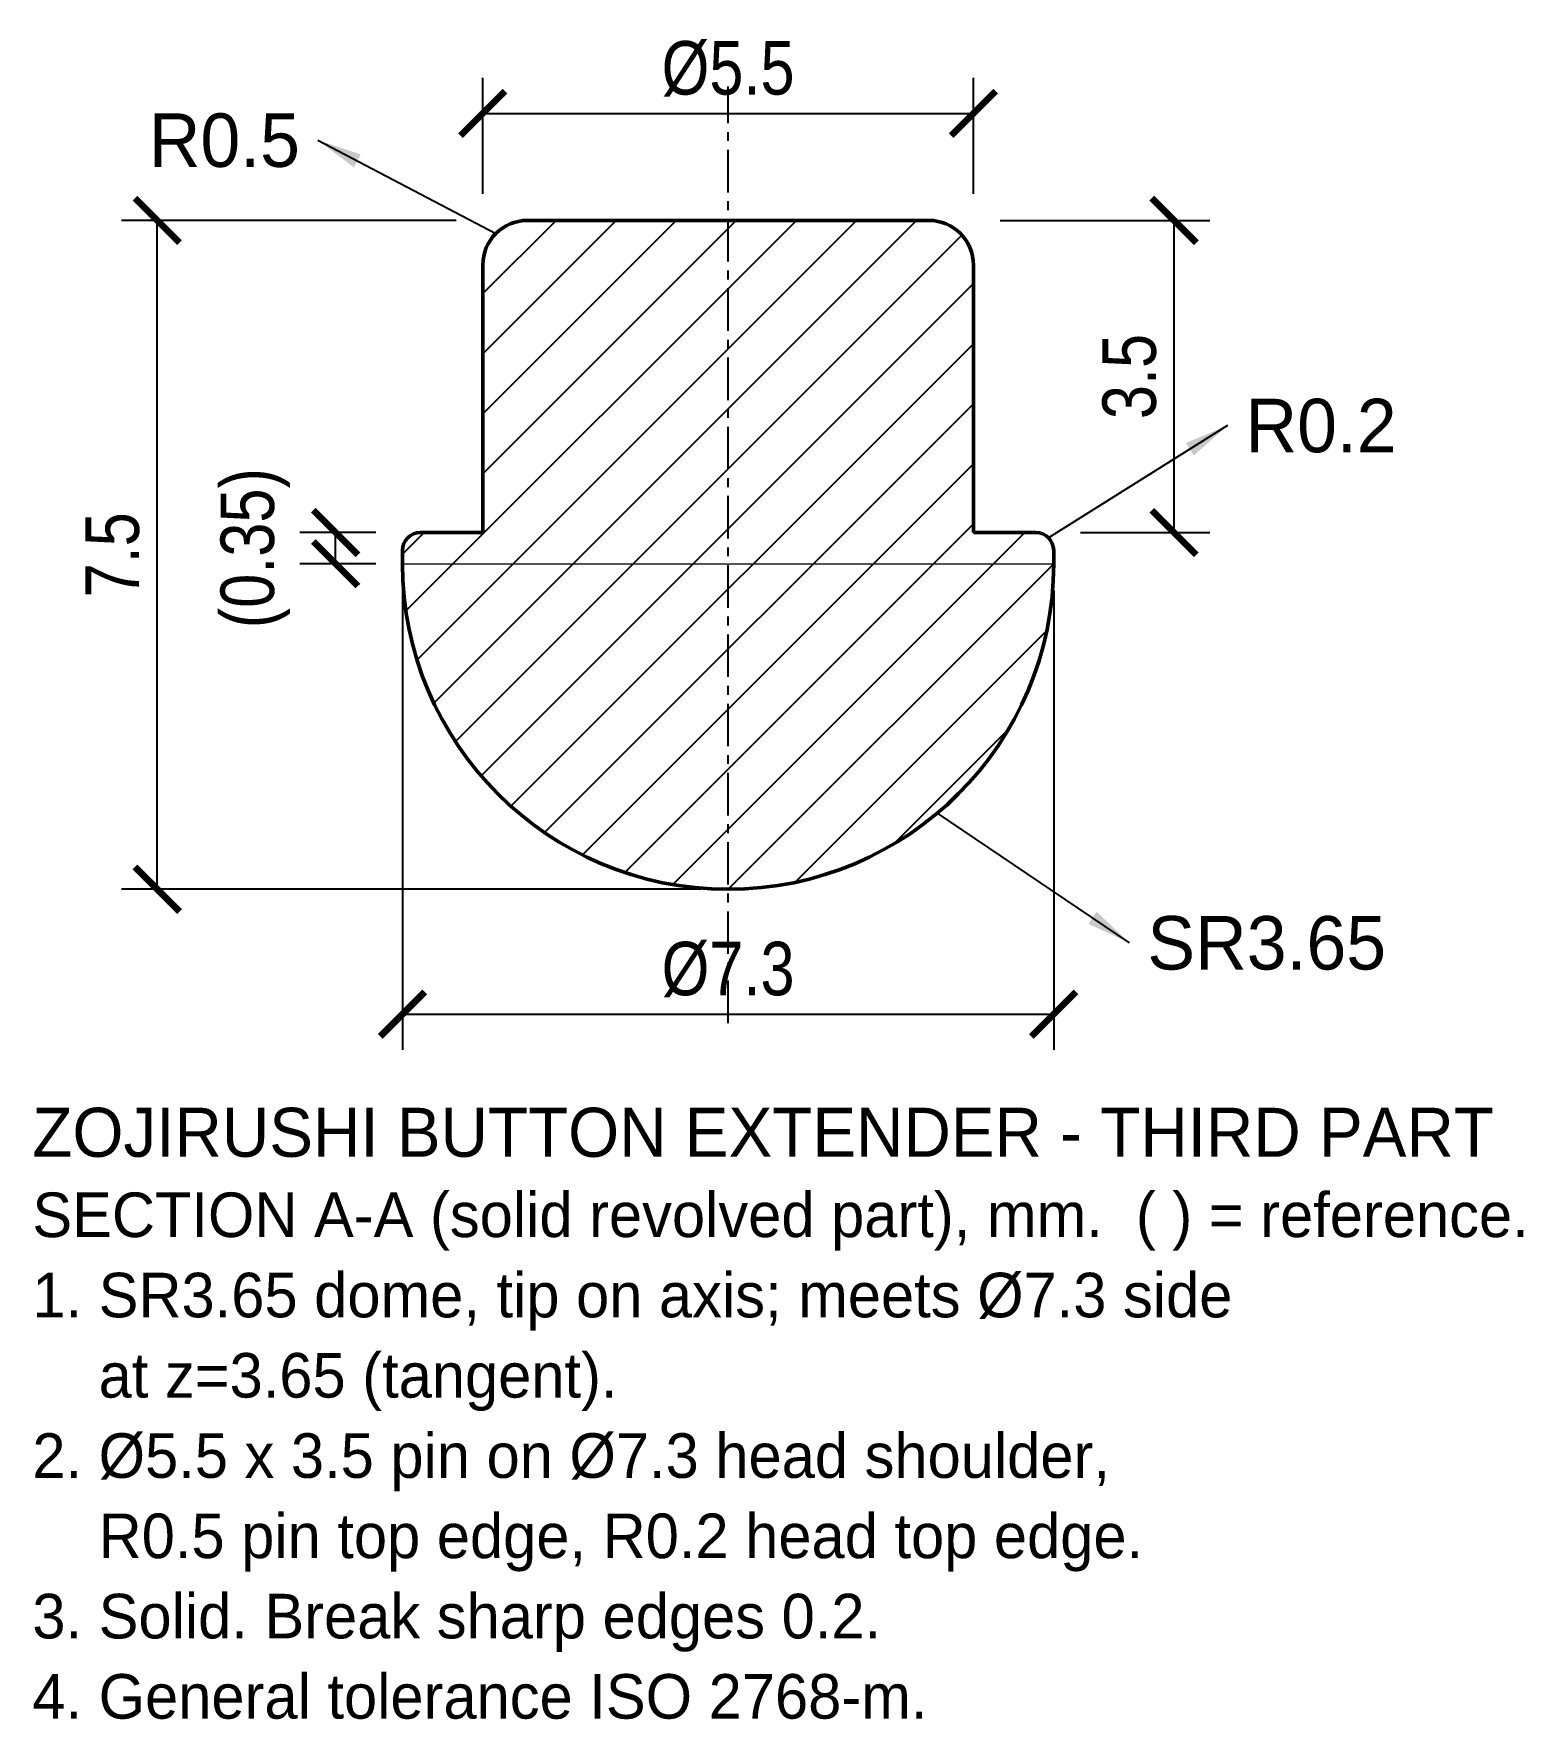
# Model space of a CAD drawing. Header units: millimetres. Extents: x -7.8 to 8.9, y -9.3 to 9.6.
import ezdxf
from ezdxf.enums import TextEntityAlignment as Align

# ---------------------------------------------------------------- set-up
doc = ezdxf.new("R2010")
doc.units = ezdxf.units.MM
doc.header["$LTSCALE"] = 0.15
doc.linetypes.add('CENTER', pattern=[5.08, 3.175, -0.635, 0.635, -0.635])
for name, color, linetype in [('CENTER', 1, 'CENTER'), ('DIM', 5, 'CONTINUOUS'), ('HATCH', 8, 'CONTINUOUS'), ('TEXT', 7, 'CONTINUOUS')]:
    doc.layers.add(name, color=color, linetype=linetype)
doc.layers.add('OUTLINE', color=7, linetype='CONTINUOUS', lineweight=50)
doc.styles.add('OpenSansCondensed-Light', font='OpenSansCondensed-Light.ttf')
doc.dimstyles.new('THIRD', dxfattribs={"dimtxt": 0.6, "dimasz": 0.5, "dimexe": 0.4, "dimexo": 0.3, "dimgap": 0.2, "dimtad": 1, "dimdsep": 46, "dimtxsty": 'OpenSansCondensed-Light', "dimblk": 'ARCHTICK', "dimcen": 2.5, "dimclrd": 5, "dimclre": 5, "dimclrt": 5, "dimazin": 3, "dimtfac": 0.5, "dimtmove": 2, "dimatfit": 3})

# ---------------------------------------------------------------- blocks, each defined once
blk = doc.blocks.new('_ARCHTICK')
at = {"color": 0, "linetype": 'BYBLOCK', "const_width": 0.15}
blk.add_lwpolyline([(-0.5, -0.5), (0.5, 0.5)], dxfattribs=at)

msp = doc.modelspace()

# ---------------------------------------------------------------- hatches: boundary and pattern name
at = {"layer": 'HATCH'}
h = msp.add_hatch(dxfattribs=at)
h.set_pattern_fill('ANSI31', scale=0.15)
h.paths.add_polyline_path([(0, 0), (0.179, 0.004), (0.358, 0.018), (0.536, 0.04), (0.712, 0.07), (0.887, 0.109), (1.06, 0.157), (1.23, 0.213), (1.397, 0.278), (1.561, 0.35), (1.721, 0.431), (1.876, 0.519), (2.028, 0.615), (2.174, 0.718), (2.316, 0.829), (2.451, 0.946), (2.581, 1.069), (2.704, 1.199), (2.821, 1.334), (2.932, 1.476), (3.035, 1.622), (3.131, 1.774), (3.219, 1.929), (3.3, 2.089), (3.372, 2.253), (3.437, 2.42), (3.493, 2.59), (3.541, 2.763), (3.58, 2.938), (3.61, 3.114), (3.632, 3.292), (3.646, 3.471), (3.65, 3.65), (3.65, 3.8), (3.65, 3.81), (3.649, 3.82), (3.648, 3.829), (3.646, 3.839), (3.644, 3.849), (3.641, 3.858), (3.638, 3.867), (3.635, 3.877), (3.631, 3.886), (3.626, 3.894), (3.622, 3.903), (3.616, 3.911), (3.611, 3.919), (3.605, 3.927), (3.598, 3.934), (3.591, 3.941), (3.584, 3.948), (3.577, 3.955), (3.569, 3.961), (3.561, 3.966), (3.553, 3.972), (3.544, 3.976), (3.536, 3.981), (3.527, 3.985), (3.517, 3.988), (3.508, 3.991), (3.499, 3.994), (3.489, 3.996), (3.479, 3.998), (3.47, 3.999), (3.46, 4), (3.45, 4), (2.75, 4), (2.75, 7), (2.749, 7.025), (2.748, 7.049), (2.745, 7.073), (2.74, 7.098), (2.735, 7.121), (2.728, 7.145), (2.721, 7.168), (2.712, 7.191), (2.702, 7.214), (2.691, 7.236), (2.679, 7.257), (2.666, 7.278), (2.652, 7.298), (2.637, 7.317), (2.62, 7.336), (2.604, 7.354), (2.586, 7.37), (2.567, 7.387), (2.548, 7.402), (2.528, 7.416), (2.507, 7.429), (2.486, 7.441), (2.464, 7.452), (2.441, 7.462), (2.418, 7.471), (2.395, 7.478), (2.371, 7.485), (2.348, 7.49), (2.323, 7.495), (2.299, 7.498), (2.275, 7.499), (2.25, 7.5), (0, 7.5), (-2.25, 7.5), (-2.275, 7.499), (-2.299, 7.498), (-2.323, 7.495), (-2.348, 7.49), (-2.371, 7.485), (-2.395, 7.478), (-2.418, 7.471), (-2.441, 7.462), (-2.464, 7.452), (-2.486, 7.441), (-2.507, 7.429), (-2.528, 7.416), (-2.548, 7.402), (-2.567, 7.387), (-2.586, 7.37), (-2.604, 7.354), (-2.62, 7.336), (-2.637, 7.317), (-2.652, 7.298), (-2.666, 7.278), (-2.679, 7.257), (-2.691, 7.236), (-2.702, 7.214), (-2.712, 7.191), (-2.721, 7.168), (-2.728, 7.145), (-2.735, 7.121), (-2.74, 7.098), (-2.745, 7.073), (-2.748, 7.049), (-2.749, 7.025), (-2.75, 7), (-2.75, 4), (-3.45, 4), (-3.46, 4), (-3.47, 3.999), (-3.479, 3.998), (-3.489, 3.996), (-3.499, 3.994), (-3.508, 3.991), (-3.517, 3.988), (-3.527, 3.985), (-3.536, 3.981), (-3.544, 3.976), (-3.553, 3.972), (-3.561, 3.966), (-3.569, 3.961), (-3.577, 3.955), (-3.584, 3.948), (-3.591, 3.941), (-3.598, 3.934), (-3.605, 3.927), (-3.611, 3.919), (-3.616, 3.911), (-3.622, 3.903), (-3.626, 3.894), (-3.631, 3.886), (-3.635, 3.877), (-3.638, 3.867), (-3.641, 3.858), (-3.644, 3.849), (-3.646, 3.839), (-3.648, 3.829), (-3.649, 3.82), (-3.65, 3.81), (-3.65, 3.8), (-3.65, 3.65), (-3.646, 3.471), (-3.632, 3.292), (-3.61, 3.114), (-3.58, 2.938), (-3.541, 2.763), (-3.493, 2.59), (-3.437, 2.42), (-3.372, 2.253), (-3.3, 2.089), (-3.219, 1.929), (-3.131, 1.774), (-3.035, 1.622), (-2.932, 1.476), (-2.821, 1.334), (-2.704, 1.199), (-2.581, 1.069), (-2.451, 0.946), (-2.316, 0.829), (-2.174, 0.718), (-2.028, 0.615), (-1.876, 0.519), (-1.721, 0.431), (-1.561, 0.35), (-1.397, 0.278), (-1.23, 0.213), (-1.06, 0.157), (-0.887, 0.109), (-0.712, 0.07), (-0.536, 0.04), (-0.358, 0.018), (-0.179, 0.004)])

# ---------------------------------------------------------------- linework, layer by layer
at = {"layer": 'CENTER'}
msp.add_line((0, -1.5), (0, 9), dxfattribs=at)
at = {"layer": 'OUTLINE'}
for p, q in [((-2.25, 7.5), (0, 7.5)), ((2.25, 7.5), (0, 7.5)), ((-2.75, 4), (-2.75, 7)), ((2.75, 4), (2.75, 7)), ((-3.45, 4), (-2.75, 4)), ((3.45, 4), (2.75, 4)), ((-3.65, 3.65), (-3.65, 3.8)), ((3.65, 3.65), (3.65, 3.8))]:
    msp.add_line(p, q, dxfattribs=at)
at = {"layer": 'OUTLINE', "lineweight": 18}
msp.add_line((-3.65, 3.65), (3.65, 3.65), dxfattribs=at)
at = {"layer": 'OUTLINE'}
for centre, radius, start, end in [((-2.25, 7), 0.5, 90, 180), ((2.25, 7), 0.5, 0, 90), ((-3.45, 3.8), 0.2, 90, 180), ((3.45, 3.8), 0.2, 0, 90), ((0, 3.65), 3.65, 180, -90), ((0, 3.65), 3.65, 270, 0)]:
    msp.add_arc(centre, radius, start, end, dxfattribs=at)

# ---------------------------------------------------------------- texts
at = {"layer": 'DIM', "color": 5}
msp.add_text('R0.5', height=0.6, dxfattribs=at).set_placement((-4.8, 8.4), align=Align.MIDDLE_RIGHT)
for s, p in [('R0.2', (5.8, 5.2)), ('SR3.65', (4.7, -0.6))]:
    msp.add_text(s, height=0.6, dxfattribs=at).set_placement(p, align=Align.MIDDLE_LEFT)
at = {"layer": 'TEXT'}
for s, height, p in [('ZOJIRUSHI BUTTON EXTENDER - THIRD PART', 0.55, (-7.8, -3)), ('SECTION A-A (solid revolved part), mm.  ( ) = reference.', 0.5, (-7.8, -3.9)), ('1. SR3.65 dome, tip on axis; meets %%c7.3 side', 0.5, (-7.8, -4.8)), ('    at z=3.65 (tangent).', 0.5, (-7.8, -5.7)), ('2. %%c5.5 x 3.5 pin on %%c7.3 head shoulder,', 0.5, (-7.8, -6.6)), ('    R0.5 pin top edge, R0.2 head top edge.', 0.5, (-7.8, -7.5)), ('3. Solid. Break sharp edges 0.2.', 0.5, (-7.8, -8.4)), ('4. General tolerance ISO 2768-m.', 0.5, (-7.8, -9.3))]:
    msp.add_text(s, height=height, dxfattribs=at).set_placement(p)

# ---------------------------------------------------------------- dimensions: what is measured, and where the dimension line sits
at = {"layer": 'DIM'}
for base, p1, p2 in [((-2.75, 8.7), (-2.75, 7.5), (2.75, 7.5)), ((-3.65, -1.4), (-3.65, 3.65), (3.65, 3.65))]:
    msp.add_linear_dim(base=base, p1=p1, p2=p2, text='%%c<>', dimstyle='THIRD', dxfattribs=at).render()
for base, p1, p2 in [((-6.4, 0), (0, 0), (-2.75, 7.5)), ((5, 4), (3.65, 4), (2.75, 7.5))]:
    msp.add_linear_dim(base=base, p1=p1, p2=p2, angle=90, dimstyle='THIRD', dxfattribs=at).render()
msp.add_linear_dim(base=(-4.4, 3.65), p1=(-3.65, 3.65), p2=(-3.65, 4), angle=90, text='(<>)', dimstyle='THIRD', dxfattribs=at).render()

# ---------------------------------------------------------------- leaders
at = {"layer": 'DIM', "color": 5}
for points in [[(-4.6, 8.4), (-2.604, 7.354)], [(5.6, 5.2), (3.591, 3.941)], [(4.5, -0.6), (2.346, 0.854)]]:
    msp.add_leader(points, dimstyle='THIRD', dxfattribs=at)

doc.saveas('drawing.dxf')
